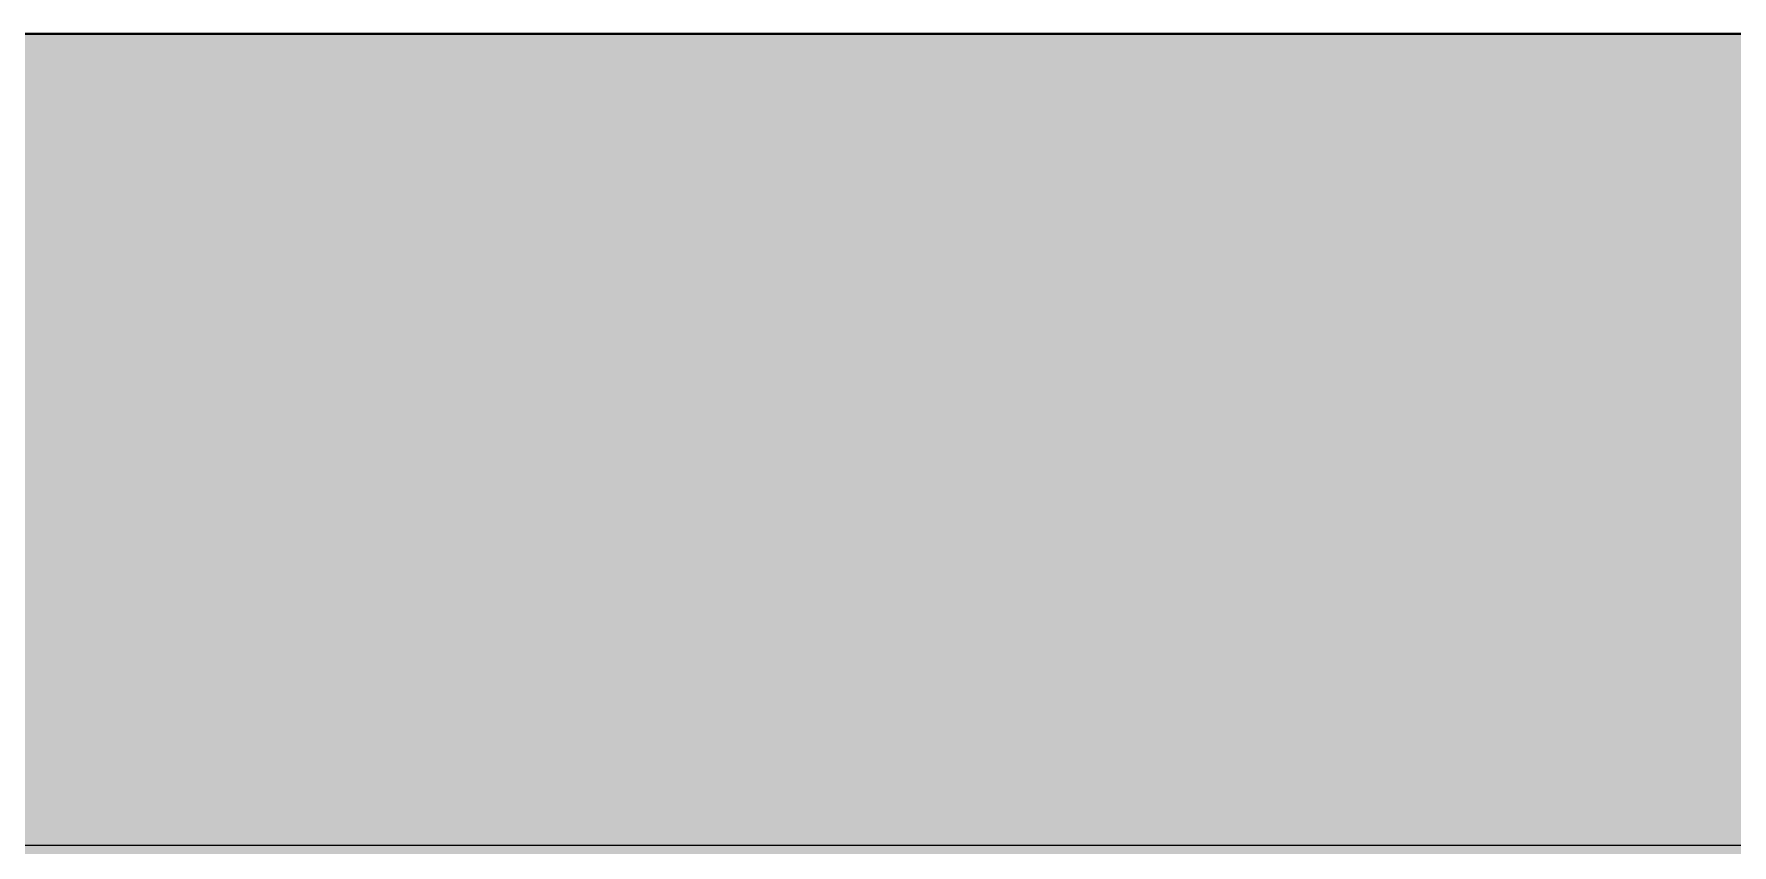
# Model space of a CAD drawing. Header units: centimetres. Extents: x 0.3 to 84.3, y 0.3 to 59.7.
# Drawn here: x 38.6883 to 38.7775, y 16.0714 to 16.114 of the extents above; entities that cross this region are included whole.
import ezdxf

# ---------------------------------------------------------------- set-up
doc = ezdxf.new("R2010")
doc.units = ezdxf.units.CM
for name, pattern in [('AUSGEZOGEN', [0]), ('LINIE_23', [0.79, 0.4, -0.13, 0, -0.13, 0, -0.13]), ('PHANTOM', [63.50000000000001, 31.75, -6.35, 6.35, -6.35, 6.35, -6.35]), ('PUNKT', [6.35, 0, -6.35]), ('RAND', [44.449999999999996, 12.7, -6.35, 12.7, -6.35, 0, -6.35]), ('VERDECKT', [9.524999999999999, 6.35, -3.175])]:
    doc.linetypes.add(name, pattern=pattern)
for name, color, linetype, lineweight in [('Bauachsen grob', 7, 'RAND', 25), ('Bodenplatte', 7, 'AUSGEZOGEN', 35), ('Decke', 7, 'AUSGEZOGEN', 35), ('Fenster', 7, 'AUSGEZOGEN', 35), ('Wand Beton bewehrt', 7, 'AUSGEZOGEN', 35)]:
    doc.layers.add(name, color=color, linetype=linetype, lineweight=lineweight)

msp = doc.modelspace()

# ---------------------------------------------------------------- hatches: boundary and pattern name
at = {"layer": 'Bodenplatte', "linetype": 'AUSGEZOGEN', "lineweight": 25, "true_color": 0xe0ffe0}
msp.add_hatch(color=254, dxfattribs=at).paths.add_polyline_path([(31.65999929904939, 16.11399973863363), (31.65999929904939, 15.95399974220991), (62.71999860480428, 15.95399974220991), (62.71999860480428, 16.11399973863363)])

# ---------------------------------------------------------------- linework, layer by layer
at = {"layer": 'Bauachsen grob', "color": 32, "linetype": 'LINIE_23', "lineweight": 50, "true_color": 0xc36e14}
msp.add_line((21.96399951577186, 16.11399973863363), (72.41599838808173, 16.11399973863363), dxfattribs=at)
at = {"layer": 'Bodenplatte', "color": 92, "linetype": 'VERDECKT', "lineweight": 35, "true_color": 0x00c600}
msp.add_line((62.71999860480428, 16.11399973863363), (31.65999929904939, 16.11399973863363), dxfattribs=at)
at = {"layer": 'Decke', "color": 92, "linetype": 'PHANTOM', "lineweight": 35, "true_color": 0x00c600}
msp.add_line((31.65999929904939, 16.11399973863363), (62.71999860480428, 16.11399973863363), dxfattribs=at)
at = {"layer": 'Fenster', "color": 7, "linetype": 'AUSGEZOGEN', "lineweight": 25}
msp.add_line((38.68559914267545, 16.07140019806525), (41.60040093282272, 16.07139950398455), dxfattribs=at)
at = {"layer": 'Wand Beton bewehrt', "color": 180, "linetype": 'PUNKT', "lineweight": 35}
msp.add_line((38.60999914370478, 16.11399973863331), (44.73999900668862, 16.11399973863331), dxfattribs=at)

doc.saveas('drawing.dxf')
